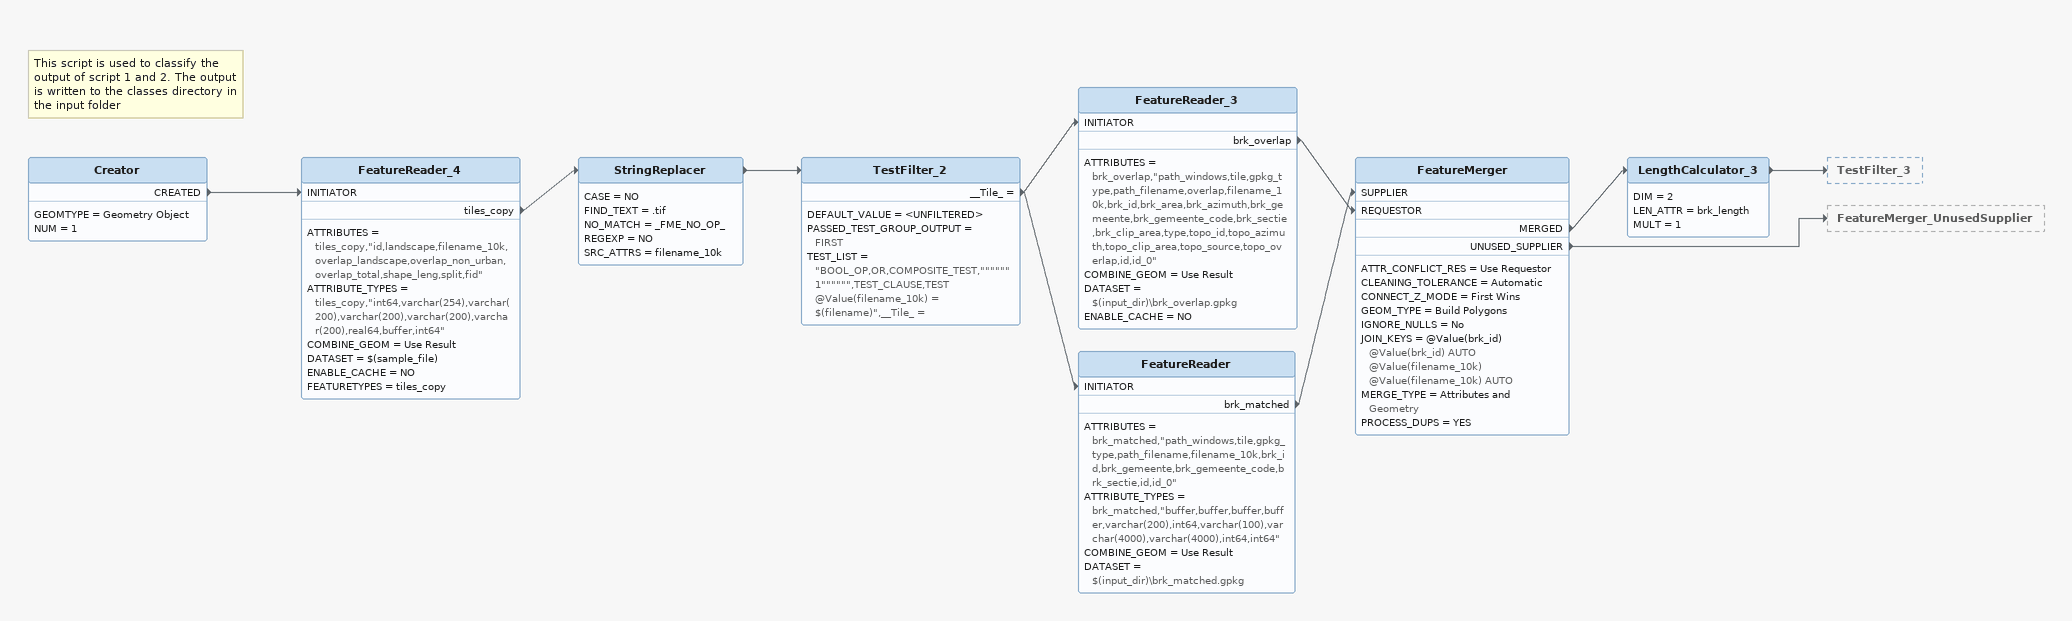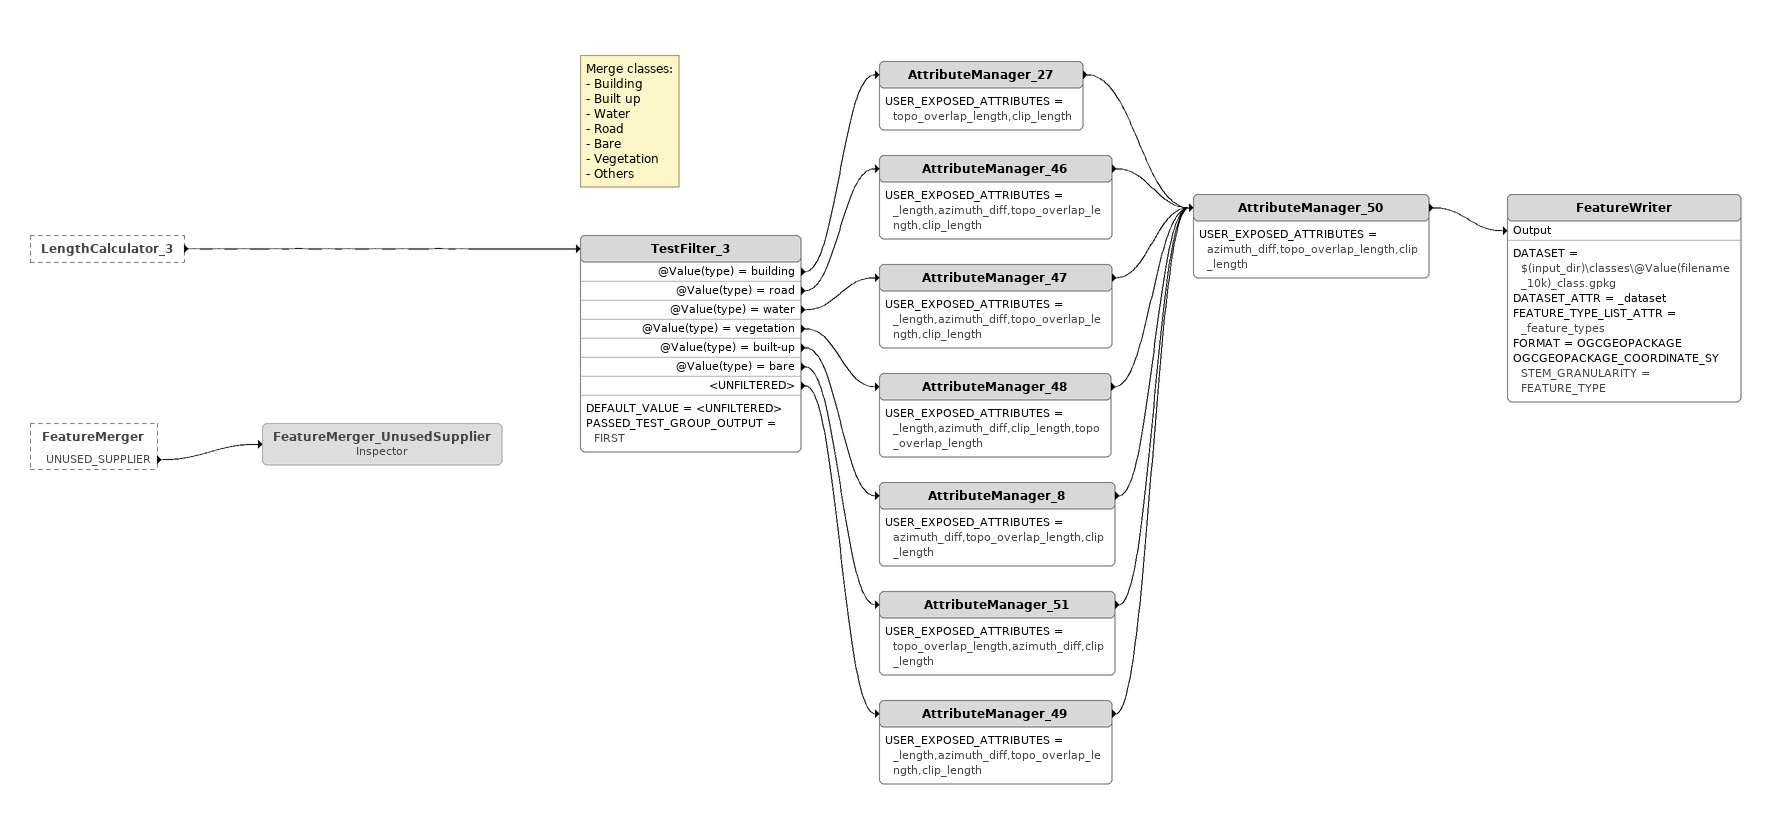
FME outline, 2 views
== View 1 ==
Note: This script is used to classify the output of script 1 and 2. The output is written to the classes directory in the input folder
Creator
    GEOMTYPE = Geometry Object
    NUM = 1
    CREATED -> FeatureReader_4 [INITIATOR]
FeatureReader_4
    ATTRIBUTES = tiles_copy,"id,landscape,filename_10k,overlap_landscape,overlap_non_urban,overlap_total,shape_leng,split,fid"
    ATTRIBUTE_TYPES = tiles_copy,"int64,varchar(254),varchar(200),varchar(200),varchar(200),varchar(200),real64,buffer,int64"
    COMBINE_GEOM = Use Result
    DATASET = $(sample_file)
    ENABLE_CACHE = NO
    FEATURETYPES = tiles_copy
    tiles_copy -> StringReplacer
StringReplacer
    CASE = NO
    FIND_TEXT = .tif
    NO_MATCH = _FME_NO_OP_
    REGEXP = NO
    SRC_ATTRS = filename_10k
    -> TestFilter_2
TestFilter_2
    DEFAULT_VALUE = <UNFILTERED>
    PASSED_TEST_GROUP_OUTPUT = FIRST
    TEST_LIST = "BOOL_OP,OR,COMPOSITE_TEST,""""""1"""""",TEST_CLAUSE,TEST @Value(filename_10k) = $(filename)",__Tile_ =
    __Tile_ = -> FeatureReader_3 [INITIATOR]
    __Tile_ = -> FeatureReader [INITIATOR]
FeatureReader_3
    ATTRIBUTES = brk_overlap,"path_windows,tile,gpkg_type,path_filename,overlap,filename_10k,brk_id,brk_area,brk_azimuth,brk_gemeente,brk_gemeente_code,brk_sectie,brk_clip_area,type,topo_id,topo_azimuth,topo_clip_area,topo_source,topo_overlap,id,id_0"
    COMBINE_GEOM = Use Result
    DATASET = $(input_dir)\brk_overlap.gpkg
    ENABLE_CACHE = NO
    brk_overlap -> FeatureMerger [REQUESTOR]
FeatureReader
    ATTRIBUTES = brk_matched,"path_windows,tile,gpkg_type,path_filename,filename_10k,brk_id,brk_gemeente,brk_gemeente_code,brk_sectie,id,id_0"
    ATTRIBUTE_TYPES = brk_matched,"buffer,buffer,buffer,buffer,varchar(200),int64,varchar(100),varchar(4000),varchar(4000),int64,int64"
    COMBINE_GEOM = Use Result
    DATASET = $(input_dir)\brk_matched.gpkg
    brk_matched -> FeatureMerger [SUPPLIER]
FeatureMerger
    ATTR_CONFLICT_RES = Use Requestor
    CLEANING_TOLERANCE = Automatic
    CONNECT_Z_MODE = First Wins
    GEOM_TYPE = Build Polygons
    IGNORE_NULLS = No
    JOIN_KEYS = @Value(brk_id) @Value(brk_id) AUTO @Value(filename_10k) @Value(filename_10k) AUTO
    MERGE_TYPE = Attributes and Geometry
    PROCESS_DUPS = YES
    MERGED -> LengthCalculator_3
    UNUSED_SUPPLIER -> FeatureMerger_UnusedSupplier
LengthCalculator_3
    DIM = 2
    LEN_ATTR = brk_length
    MULT = 1
    -> TestFilter_3

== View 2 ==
LengthCalculator_3 [outside]
    -> TestFilter_3
FeatureMerger [outside]
    UNUSED_SUPPLIER -> FeatureMerger_UnusedSupplier
Note: Merge classes: / - Building / - Built up / - Water / - Road / - Bare / - Vegetation / - Others
TestFilter_3
    DEFAULT_VALUE = <UNFILTERED>
    PASSED_TEST_GROUP_OUTPUT = FIRST
    @Value(type) = building -> AttributeManager_27
    @Value(type) = road -> AttributeManager_46
    @Value(type) = water -> AttributeManager_47
    @Value(type) = vegetation -> AttributeManager_48
    @Value(type) = built-up -> AttributeManager_8
    @Value(type) = bare -> AttributeManager_51
    <UNFILTERED> -> AttributeManager_49
AttributeManager_27
    USER_EXPOSED_ATTRIBUTES = topo_overlap_length,clip_length
    -> AttributeManager_50
AttributeManager_46
    USER_EXPOSED_ATTRIBUTES = _length,azimuth_diff,topo_overlap_length,clip_length
    -> AttributeManager_50
AttributeManager_47
    USER_EXPOSED_ATTRIBUTES = _length,azimuth_diff,topo_overlap_length,clip_length
    -> AttributeManager_50
AttributeManager_48
    USER_EXPOSED_ATTRIBUTES = _length,azimuth_diff,clip_length,topo_overlap_length
    -> AttributeManager_50
AttributeManager_8
    USER_EXPOSED_ATTRIBUTES = azimuth_diff,topo_overlap_length,clip_length
    -> AttributeManager_50
AttributeManager_51
    USER_EXPOSED_ATTRIBUTES = topo_overlap_length,azimuth_diff,clip_length
    -> AttributeManager_50
AttributeManager_49
    USER_EXPOSED_ATTRIBUTES = _length,azimuth_diff,topo_overlap_length,clip_length
    -> AttributeManager_50
AttributeManager_50
    USER_EXPOSED_ATTRIBUTES = azimuth_diff,topo_overlap_length,clip_length
    -> FeatureWriter [Output]
FeatureWriter
    DATASET = $(input_dir)\classes\@Value(filename_10k)_class.gpkg
    DATASET_ATTR = _dataset
    FEATURE_TYPE_LIST_ATTR = _feature_types
    FORMAT = OGCGEOPACKAGE
    OGCGEOPACKAGE_COORDINATE_SYSTEM_GRANULARITY = FEATURE_TYPE
FeatureMerger_UnusedSupplier: Inspector [off]
